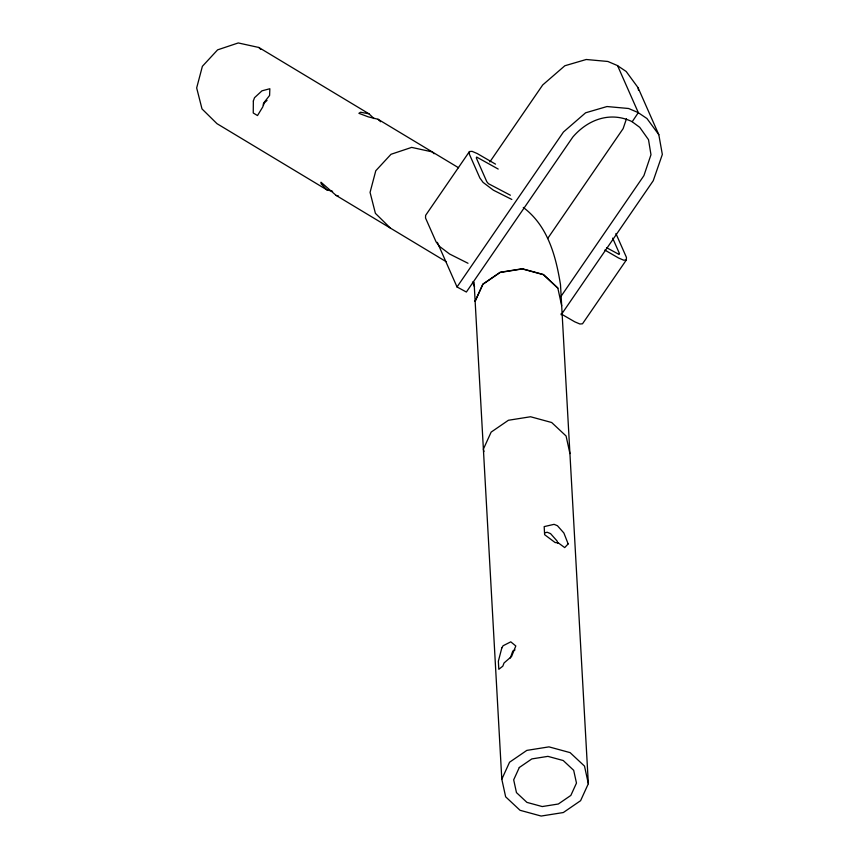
<?xml version="1.0" encoding="UTF-8"?>
<svg xmlns="http://www.w3.org/2000/svg" width="859" height="859" viewBox="0 0 859 859"><rect width="100%" height="100%" fill="white"/><g stroke="black" fill="none" stroke-linecap="round" stroke-linejoin="round"><path stroke-width="1.29" d="M495.525 164.144L477.207 153.536L472.053 151.345L469.443 151.549L469.358 154.169L479.87 177.985L483.048 182.366L493.399 190.193L511.835 199.46M561.013 313.857L574.746 321.814L579.9 324.004L582.509 323.789L626.34 259.976L626.426 257.367L615.914 233.551M510.3 658.069L512.802 651.047L515.013 649.919M626.469 118.767L623.14 128.614L547.655 238.534M263.477 105.163L264.25 102.994L267.042 100.406M475.134 301.112L482.887 284.114L500.153 272.282L522.315 268.76L543.425 274.515L557.824 288.001L561.679 305.772M475.145 301.294L482.898 284.297L500.163 272.453L522.326 268.942L543.436 274.697L557.835 288.173M501.806 779.22L509.559 762.223L526.835 750.39L548.987 746.868L570.097 752.624L584.507 766.11L588.34 783.698L580.587 800.695L563.321 812.539L541.159 816.05L520.049 810.295L505.65 796.819L501.806 779.22L474.082 282.321M469.443 151.549L425.624 215.362L425.527 217.982L436.039 241.798L439.228 246.179L449.568 254.006L468.005 263.273M489.866 161.9L542.705 84.955L564.846 65.756L586.246 59.496L607.861 61.472L617.546 65.606L638.377 112.765L646.945 118.521L658.81 134.68L662.332 154.448L653.248 180.712L561.163 314.802M632.117 121.656C610.384 111.187 587.975 119.412 572.813 137.053L466.373 292.028L457.031 286.97L563.461 131.996L585.613 112.797L607.002 106.537L628.616 108.502L638.301 112.636L632.181 121.774L639.719 127.315L648.513 139.695L650.972 154.727L643.906 175.655L560.873 296.559M544.735 532.816L547.204 532.247L550.565 533.632L557.029 540.934L557.974 543.35M626.34 259.976L623.72 260.191L618.566 258.001L604.833 250.044M374.041 118.585L368.973 113.807L360.555 112.218L358.89 113.324L368.21 116.835L378.014 119.251L458.523 167.741M368.973 113.807L258.827 47.47L238.265 42.95L217.606 49.854L202.38 66.315L196.668 87.94L202.005 108.921L216.951 123.642L327.096 189.979L332.605 191.299M327.096 189.979L321.169 183.88L320.998 182.237L336.137 195.422L338.478 196.002M510.396 195.218L488.417 183.676L486.817 181.743L476.305 157.927L476.67 157.068L498.199 169.051M606.518 247.65L619.114 254.468L619.479 253.598L612.65 238.126M336.137 195.422L446.379 261.812M617.61 65.724L626.179 71.48L638.044 87.65L658.81 134.68M378.014 119.251L380.634 121.731M434.106 153.75L432.238 151.903L411.676 147.394L391.006 154.287L375.78 170.758L370.068 192.373L375.404 213.354L390.362 228.075M258.827 47.47L260.696 49.307M523.281 207.448C547.849 225.81 555.88 256.014 560.508 284.791L588.34 783.698M472.471 282.053L474.565 286.809M437.338 242.345L457.031 286.97M569.925 453.584L566.081 435.996L551.671 422.51L530.561 416.755L508.41 420.266L491.144 432.109L483.392 449.107L483.939 451.619M638.044 87.65L638.516 90.281M253.351 100.975L253.244 113.001L257.496 115.557L262.897 106.731L263.552 103.166L269.597 95.446L269.844 88.735L261.952 90.839L254.5 97.711L253.351 100.975M501.806 647.976L498.36 661.215L498.811 669.301L502.826 666.154L504.029 662.987L511.599 656.416L515.808 645.968L510.783 641.845L503.063 645.764L501.806 647.976M519.308 767.506L513.682 779.832L516.463 792.599L526.921 802.381L542.233 806.558L558.318 804.013L570.848 795.423L576.475 783.086L573.683 770.319L563.236 760.537L547.913 756.36L531.839 758.916L519.308 767.506M568.153 543.919L564.707 547.591L558.393 542.952L555.086 542.512L544.627 534.695L544.177 526.61L554.076 524.344L557.437 525.719L563.891 533.02L568.153 543.919"/></g></svg>
